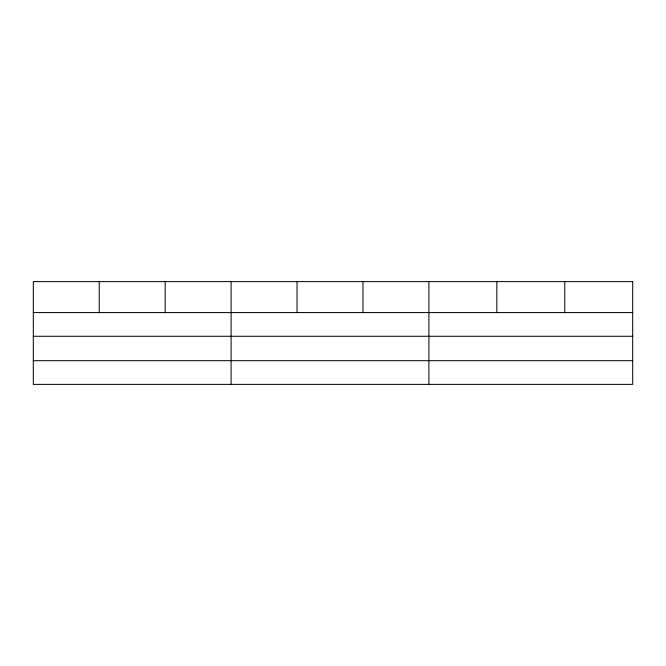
<?xml version="1.0" encoding="UTF-8"?>
<svg xmlns="http://www.w3.org/2000/svg" width="666" height="666" viewBox="0 0 666 666"><rect width="100%" height="100%" fill="white"/><g stroke="black" fill="none" stroke-linecap="round" stroke-linejoin="round"><path stroke-width="1" d="M33.3 312.579L632.7 312.579M33.3 336.272L632.7 336.272M33.3 360.689L632.7 360.689M564.768 281.618L564.768 312.579M496.836 281.618L496.836 312.579M428.904 281.618L428.904 384.382M362.97 281.618L362.97 312.579M297.036 281.618L297.036 312.579M231.102 281.618L231.102 384.382M165.168 281.618L165.168 312.579M99.234 281.618L99.234 312.579M632.7 281.618L33.3 281.618L33.3 384.382L632.7 384.382L632.7 281.618"/></g></svg>
